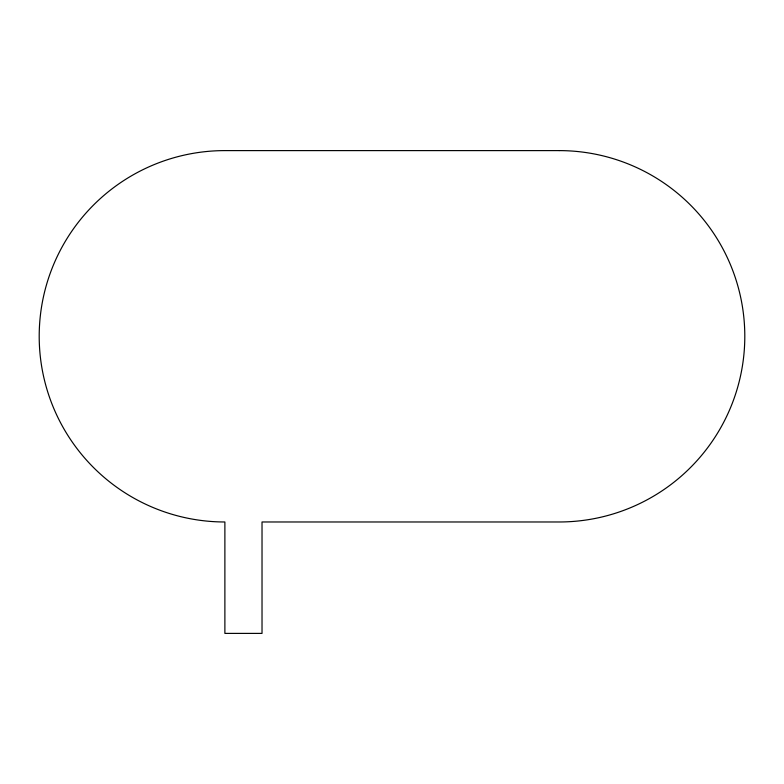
<?xml version="1.0" encoding="UTF-8"?>
<svg xmlns="http://www.w3.org/2000/svg" width="784" height="784" viewBox="0 0 784 784"><rect width="100%" height="100%" fill="white"/><g stroke="black" fill="none" stroke-linecap="round" stroke-linejoin="round"><path stroke-width="1.18" d="M559.119 150.606L224.881 150.606A185.681 185.681 0 0 0 39.2 336.297A185.681 185.681 0 0 0 224.881 521.977L224.881 633.394L262.023 633.394L262.023 521.977L559.119 521.977A185.681 185.681 0 0 0 744.8 336.297A185.681 185.681 0 0 0 559.119 150.606"/></g></svg>
